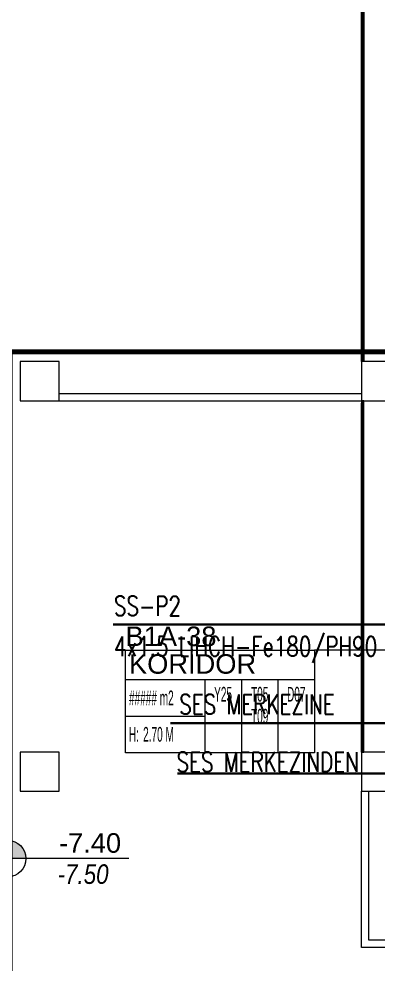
# Model space of a CAD drawing. Header units: metres. Extents: x -13545 to 152404, y -11890 to 28436.
# Drawn here: x 89500 to 90236, y 2046 to 3982 of the extents above; entities that cross this region are included whole.
import ezdxf
from ezdxf.enums import TextEntityAlignment as Align

# ---------------------------------------------------------------- set-up
doc = ezdxf.new("R2010")
doc.units = ezdxf.units.M
doc.header["$LTSCALE"] = 100
doc.header["$MEASUREMENT"] = 0
doc.linetypes.add('DOT2', pattern=[0.125, 0, -0.125])
doc.layers.get('0').update_dxf_attribs({"color": 9, "lineweight": 9})
for name, color, linetype, lineweight in [('00', 9, 'Continuous', 9), ('01', 9, 'Continuous', 9), ('06D', 9, 'Continuous', 9), ('10', 9, 'Continuous', 9), ('15', 9, 'Continuous', 9), ('20', 9, 'DOT2', 9), ('21', 9, 'Continuous', 9), ('21_mahal200', 9, 'Continuous', 9), ('E-YANGIN', 7, 'Continuous', 30), ('E-YAZI', 7, 'Continuous', 30)]:
    doc.layers.add(name, color=color, linetype=linetype, lineweight=lineweight)
doc.styles.add('Arial', font='arial.ttf', dxfattribs={"height": 2.5})
doc.styles.add('ILGAZ', font='txttw.shx')
doc.styles.add('MuuM_TEXT-ITALIC', font='ARIALNI.TTF')
doc.styles.add('MuuM_TEXT-STANDART', font='ARIALN.TTF')
doc.dimstyles.new('MuuM_DIM200', dxfattribs={"dimscale": 20, "dimtxt": 2, "dimasz": 1, "dimexe": 1, "dimexo": 1, "dimgap": 1, "dimtad": 1, "dimdec": 1, "dimrnd": 0.5, "dimdsep": 46, "dimtxsty": 'MuuM_TEXT-STANDART', "dimblk": 'ARCHTICK', "dimcen": 0, "dimdle": 0.15, "dimclrd": 256, "dimclre": 256, "dimclrt": 256, "dimadec": 0, "dimazin": 0, "dimtfac": 5, "dimtdec": 1, "dimtix": 1, "dimtmove": 2, "dimatfit": 3, "dimldrblk": 'DOT', "dimfxl": 3, "dimfxlon": 1, "dimtolj": 1, "dimlwd": -1, "dimlwe": -1, "dimarcsym": 0})

# ---------------------------------------------------------------- blocks, each defined once
blk = doc.blocks.new('p-kolon_80x80')
blk.add_lwpolyline([(-40, -40), (40, -40), (40, 40), (-40, 40)], close=True)
blk = doc.blocks.new('1.Bod.Ara.Sitatik Elk')
at = {"layer": '01'}
for p in [(5400, -5390), (6100, -5390), (5400, -6190), (6100, -6190)]:
    blk.add_blockref('p-kolon_80x80', p, dxfattribs=at)
blk = doc.blocks.new('_ArchTick')
at = {"color": 0, "linetype": 'ByBlock', "const_width": 0.15}
blk.add_lwpolyline([(-0.5, -0.5), (0.5, 0.5)], dxfattribs=at)
blk = doc.blocks.new('_Dot')
at = {"color": 0, "linetype": 'ByBlock', "lineweight": -2}
blk.add_line((-0.5, 0), (-1, 0), dxfattribs=at)
at = {"color": 0, "linetype": 'ByBlock', "const_width": 0.5}
blk.add_lwpolyline([(-0.25, 0, 1), (0.25, 0, 1)], format="xyb", close=True, dxfattribs=at)
blk = doc.blocks.new('0_roomno2')
blk.add_lwpolyline([(19.375, -10.5), (0, -10.5), (0, 0), (19.375, 0)], close=True)
for points in [[(0, -3), (19.375, -3)], [(8.125, -3), (8.125, -10.5)], [(11.875, -3), (11.875, -10.5)], [(15.625, -3), (15.625, -10.5)], [(0, -6.75), (8.125, -6.75)]]:
    blk.add_lwpolyline(points)
at = {"style": 'MuuM_TEXT-STANDART', "width": 0.6}
blk.add_text('H:', height=1.5, dxfattribs=at).set_placement((0.35, -8.608), align=Align.MIDDLE_LEFT)
at = {"style": 'Arial'}
blk.add_attdef('ODANO', (0, 1.17), '', height=2, dxfattribs=at)
blk.add_attdef('MEKANADI', text='', height=2, dxfattribs=at).set_placement((0.35, -3), align=Align.BOTTOM_LEFT)
at = {"style": 'MuuM_TEXT-STANDART', "width": 0.6}
for tag, p in [('YER01', (10, -4.5)), ('TAVAN01', (13.75, -4.5)), ('DUVAR01', (17.5, -4.5)), ('YER02', (10, -6.75)), ('TAVAN02', (13.75, -6.75)), ('DUVAR02', (17.5, -6.75)), ('YER03', (10, -9)), ('TAVAN03', (13.75, -9)), ('DUVAR03', (17.5, -9))]:
    blk.add_attdef(tag, text='', height=1.5, dxfattribs=at).set_placement(p, align=Align.MIDDLE_CENTER)
for tag, p in [('M2', (0.35, -4.875)), ('TEMIZTAVANYUKSEKLIGI', (1.8, -8.608))]:
    blk.add_attdef(tag, text='', height=1.5, dxfattribs=at).set_placement(p, align=Align.MIDDLE_LEFT)
blk = doc.blocks.new('0_elevationtarget-p-bk')
h = blk.add_hatch(color=250)
h.paths.add_polyline_path([(1.875, 0, 0.414214), (0, 1.875), (0, 0)])
h.paths.add_polyline_path([(0, 0), (-1.875, 0, 0.414214), (0, -1.875)])
blk.add_line((0, -2.625), (0, 2.625))
blk.add_lwpolyline([(12.453, 0), (-3, 0)])
blk.add_circle((0, 0), 1.875)
at = {"style": 'Arial'}
blk.add_attdef('BITMISKOT', text='', height=2, dxfattribs=at).set_placement((4.5, 0), align=Align.BOTTOM_LEFT)
at = {"style": 'MuuM_TEXT-ITALIC'}
blk.add_attdef('FINISHINGFLOORLEVEL', text='', height=2, dxfattribs=at).set_placement((4.5, -0.592), align=Align.TOP_LEFT)
blk = doc.blocks.new('prf-10x10')
blk.add_lwpolyline([(-5, -5), (5, -5), (5, 5), (-5, 5)], close=True)
at = {"color": 255}
blk.add_solid([(-5, -5), (5, -5), (-5, 5), (5, 5)], dxfattribs=at)
at = {"layer": '10'}
blk.add_point((0, 0), dxfattribs=at)
blk = doc.blocks.new('p-dog-ser-720')
at = {"layer": '06D'}
for points in [[(0, 0), (0, 715)], [(5, 0), (5, 715)]]:
    blk.add_lwpolyline(points, dxfattribs=at)
at = {"layer": '15'}
blk.add_lwpolyline([(2.5, 0), (2.5, 715)], dxfattribs=at)
at = {"layer": '10', "xscale": 0.5, "yscale": 0.5, "rotation": 180}
for p in [(2.5, 717.5), (2.5, 600), (2.5, 480), (2.5, 360), (2.5, 240), (2.5, 120), (2.5, 2.5)]:
    blk.add_blockref('prf-10x10', p, dxfattribs=at)
blk = doc.blocks.new('1.Bod.Ara.Mimari Elk')
at = {"layer": '00'}
for points in [[(6805, -6535), (6805, -6230), (6805, -6230), (6805, -6230), (6805, -6230), (6805, -6230), (6820, -6230), (6820, -6950), (6820, -6950), (6805, -6950), (6805, -6950), (6805, -6950), (6805, -6950), (6805, -6950), (6805, -6550), (6060, -6550), (6060, -6230)], [(6805, -6535), (6075, -6535), (6075, -6230)]]:
    blk.add_lwpolyline(points, dxfattribs=at)
at = {"layer": '06D'}
blk.add_lwpolyline([(6820, -5350), (6060, -5350), (6060, -4550), (6820, -4550)], close=True, dxfattribs=at)
for points in [[(5440, -5415), (6060, -5415)], [(5440, -5430), (6060, -5430)]]:
    blk.add_lwpolyline(points, dxfattribs=at)
at = {"layer": '20', "ltscale": 2, "const_width": 10}
blk.add_lwpolyline([(5340, -8750), (5340, -5330), (7540, -5330), (7540, -6950), (7540, -7350.38, -0.2628505), (6470, -8635), (6470, -8455), (6150, -8455), (6150, -8750)], format="xyb", close=True, dxfattribs=at)
at = {"xscale": -1, "rotation": 180}
blk.add_blockref('p-dog-ser-720', (6060, -4630), dxfattribs=at)
blk.add_blockref('p-dog-ser-720', (6060, -6150))
at = {"layer": '21', "xscale": 20, "yscale": 20, "zscale": 20}
blk.add_blockref('0_elevationtarget-p-bk', (5334.23, -6367.85), dxfattribs=at).add_auto_attribs({'BITMISKOT': ' -7.40', 'FINISHINGFLOORLEVEL': ' -7.50'})
at = {"layer": '21_mahal200'}
ref = blk.add_blockref('0_roomno2', (5576.3, -5941.19), dxfattribs=dict(at, xscale=20, yscale=20, zscale=20))
ref.add_attrib('ODANO', 'B1A-38', (5576.3, -5932.55), dxfattribs={"layer": '0', "height": 40, "style": 'Arial'})
ref.add_attrib('MEKANADI', 'KORİDOR', dxfattribs={"layer": '0', "height": 40, "style": 'Arial'}).set_placement((5583.3, -6001.19), align=Align.BOTTOM_LEFT)
ref.add_attrib('M2', '##### m2', dxfattribs={"layer": '0', "height": 30, "style": 'MuuM_TEXT-STANDART', "width": 0.6}).set_placement((5583.3, -6038.69), align=Align.MIDDLE_LEFT)
ref.add_attrib('TEMIZTAVANYUKSEKLIGI', '2.70 M', dxfattribs={"layer": '0', "height": 30, "style": 'MuuM_TEXT-STANDART', "width": 0.6}).set_placement((5612.3, -6113.35), align=Align.MIDDLE_LEFT)
ref.add_attrib('YER01', 'Y25', dxfattribs={"layer": '0', "height": 30, "style": 'MuuM_TEXT-STANDART', "width": 0.6}).set_placement((5776.3, -6031.19), align=Align.MIDDLE_CENTER)
ref.add_attrib('TAVAN01', 'T05', dxfattribs={"layer": '0', "height": 30, "style": 'MuuM_TEXT-STANDART', "width": 0.6}).set_placement((5851.3, -6031.19), align=Align.MIDDLE_CENTER)
ref.add_attrib('DUVAR01', 'D07', dxfattribs={"layer": '0', "height": 30, "style": 'MuuM_TEXT-STANDART', "width": 0.6}).set_placement((5926.3, -6031.19), align=Align.MIDDLE_CENTER)
ref.add_attrib('TAVAN02', 'T09', dxfattribs={"layer": '0', "height": 30, "style": 'MuuM_TEXT-STANDART', "width": 0.6}).set_placement((5851.3, -6076.19), align=Align.MIDDLE_CENTER)
blk.add_leader([(6221.2, -5941.19), (5963.8, -5941.19)], dimstyle='MuuM_DIM200', override={"dimasz": 1, "dimfxl": 10}, dxfattribs=at)

msp = doc.modelspace()

# ---------------------------------------------------------------- linework, layer by layer
at = {"layer": 'E-YANGIN'}
for p, q in [((89693.2, 2741.3), (90507.2, 2741.3)), ((89810.9, 2539.6), (90475.5, 2539.6)), ((89824.8, 2436.3), (90497.5, 2436.3))]:
    msp.add_line(p, q, dxfattribs=at)

# ---------------------------------------------------------------- block references
for name in ['1.Bod.Ara.Mimari Elk', '1.Bod.Ara.Sitatik Elk']:
    msp.add_blockref(name, (84142.2, 8630))

# ---------------------------------------------------------------- texts
at = {"layer": 'E-YAZI', "color": 3, "style": 'ILGAZ', "width": 0.75}
for s, p in [('SS-P2', (89694.6, 2759.6)), ('4x1.5 LIHCH-Fe180/PH90', (89694.6, 2676.7)), ('SES MERKEZINE', (89828.4, 2557.9)), ('SES MERKEZINDEN', (89822.9, 2440))]:
    msp.add_text(s, height=40, dxfattribs=at).set_placement(p)

doc.saveas('drawing.dxf')
